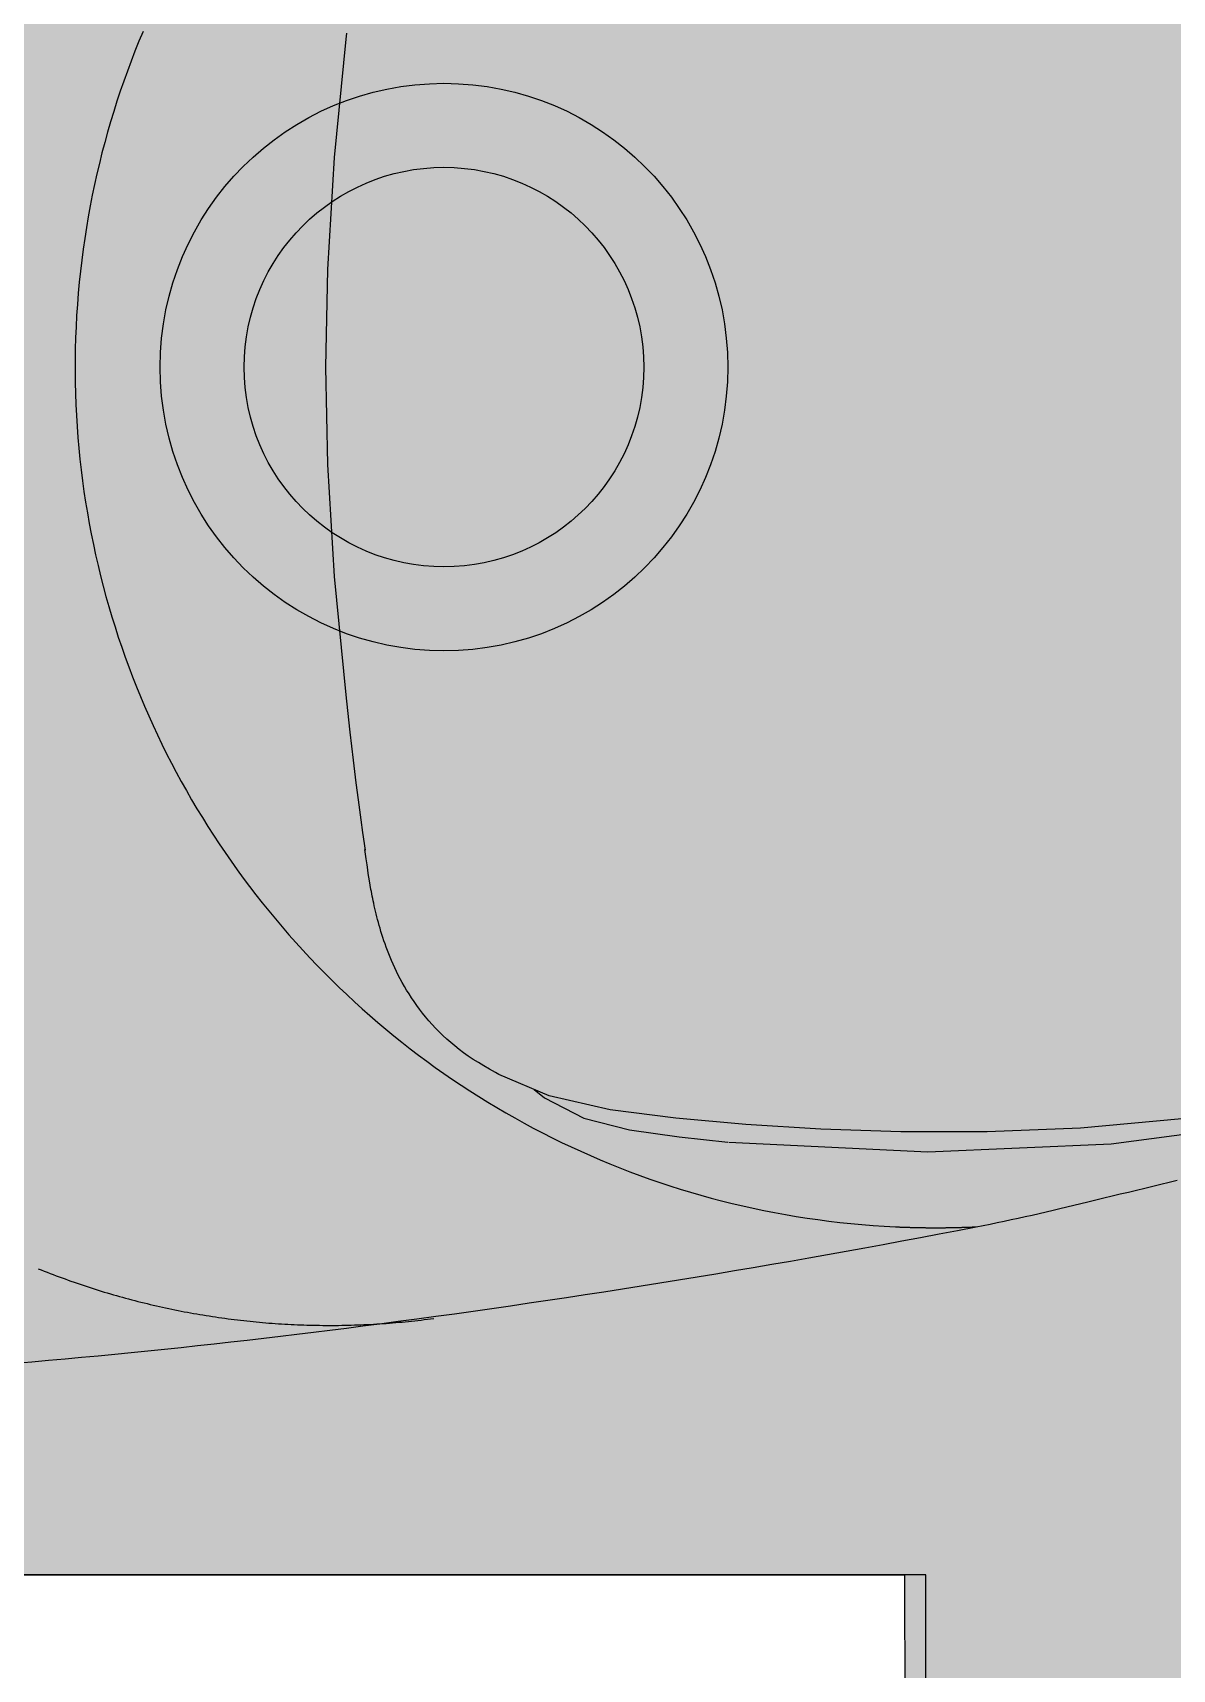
# Model space of a CAD drawing. Extents: x -523 to 13143, y -735 to 8898.
# Drawn here: x 2360.4 to 2638.4, y 1103.4 to 1502.7 of the extents above; entities that cross this region are included whole.
import ezdxf

# ---------------------------------------------------------------- set-up
doc = ezdxf.new("R2010")
doc.units = 0
doc.linetypes.add('HIDDEN', pattern=[9.525, 6.35, -3.175])
doc.layers.get('0').update_dxf_attribs({"color": 231, "linetype": 'CONTINUOUS'})
for name, color, linetype in [('A-AREA-SPACE', 130, 'CONTINUOUS'), ('A-EQPM', 127, 'CONTINUOUS'), ('A-FNSH', 253, 'CONTINUOUS'), ('A-HIDD', 45, 'HIDDEN'), ('A-PATT', 252, 'CONTINUOUS')]:
    doc.layers.add(name, color=color, linetype=linetype)

# ---------------------------------------------------------------- blocks, each defined once
blk = doc.blocks.new('S1_BONCAU_I1')
at = {"flags": 128}
for points in [[(183.44, 475.06), (185.67, 450.32), (186.59, 427.57), (186.59, 406.51), (185.92, 386.94), (184.77, 368.68), (183.29, 351.58), (181.26, 335.56), (177.82, 320.69), (172.57, 308.36), (172.13, 307.57), (171.31, 306.09), (170.51, 304.72), (169.71, 303.39), (168.92, 302.14), (168.12, 300.94), (167.3, 299.8), (166.48, 298.71), (165.65, 297.66), (164.81, 296.65), (163.95, 295.67), (163.08, 294.73), (162.2, 293.83), (161.3, 292.95), (160.39, 292.11), (159.48, 291.3), (158.56, 290.52), (157.63, 289.77), (156.7, 289.05), (155.76, 288.36), (154.83, 287.7), (153.89, 287.07), (152.96, 286.47), (152.03, 285.9), (151.1, 285.35), (150.18, 284.83), (149.26, 284.33), (148.35, 283.86), (147.45, 283.42), (146.56, 282.99), (145.68, 282.59), (144.82, 282.22), (143.98, 281.86), (143.15, 281.53), (142.33, 281.21), (141.53, 280.91), (140.74, 280.62), (139.96, 280.35), (139.19, 280.1), (138.43, 279.85), (137.68, 279.62), (136.94, 279.4), (136.22, 279.19), (135.5, 278.99), (134.79, 278.81), (134.1, 278.63), (133.42, 278.46), (132.75, 278.3), (132.1, 278.14), (131.46, 278), (130.84, 277.87), (130.23, 277.74), (129.65, 277.62), (129.07, 277.5), (128.51, 277.39), (127.96, 277.29), (127.43, 277.19), (126.39, 277.01), (125.39, 276.84), (124.44, 276.68), (123.53, 276.54), (122.67, 276.41), (121.45, 276.23), (119.96, 276.03), (117.67, 275.72)], [(189.1, 364.5), (191.5, 413.02), (189.51, 457.82), (184.15, 498.37), (176.28, 535.2), (166.53, 568.68), (155.35, 599.16), (142.78, 626.8)], [(176.23, 316.97), (178.33, 319.49), (183.25, 329.16), (186.14, 340.27), (187.82, 352.35), (189.08, 364.25)], [(-81.5, 271.2), (-80, 271.04), (-51.14, 268.25), (-23.79, 266.61), (0, 266.12), (23.78, 266.61), (51.13, 268.25), (80, 271.04), (81.5, 271.2), (89.08, 272.01), (95.88, 272.82), (101.46, 273.51), (105.57, 274.04), (110.49, 274.7), (113.52, 275.12), (117.91, 275.75)]]:
    blk.add_lwpolyline(points, dxfattribs=at)
for points in [[(203.66, 452.06, 0), (203.18, 454.05, 0), (202.71, 456.04, 0), (202.23, 458.03, 0), (201.76, 460.01, 0), (201.28, 462, 0), (200.8, 463.98, 0), (200.32, 465.97, 0), (199.83, 467.95, 0), (199.35, 469.93, 0), (198.86, 471.92, 0), (198.37, 473.9, 0)], [(-81.91, 221.57, 0), (-79.51, 220.58, 0), (-77.11, 219.61, 0), (-74.69, 218.67, 0), (-72.25, 217.76, 0), (-69.8, 216.88, 0), (-67.33, 216.03, 0), (-64.85, 215.21, 0), (-62.36, 214.42, 0), (-59.85, 213.66, 0), (-57.33, 212.93, 0), (-54.8, 212.23, 0), (-52.25, 211.56, 0), (-49.69, 210.93, 0), (-47.12, 210.32, 0), (-44.53, 209.75, 0), (-41.93, 209.2, 0), (-39.32, 208.69, 0), (-36.7, 208.21, 0), (-34.06, 207.76, 0), (-31.42, 207.35, 0), (-28.76, 206.97, 0), (-26.09, 206.62, 0), (-23.41, 206.31, 0), (-20.72, 206.02, 0), (-18.02, 205.78, 0), (-15.31, 205.56, 0), (-12.59, 205.38, 0), (-9.86, 205.24, 0)], [(209.77, 405.15, 0), (209.78, 405.3, 0), (209.78, 405.46, 0), (209.79, 405.61, 0), (209.8, 405.77, 0), (209.8, 405.92, 0), (209.81, 406.08, 0), (209.82, 406.23, 0), (209.82, 406.39, 0), (209.83, 406.54, 0), (209.84, 406.7, 0), (209.84, 406.85, 0), (209.85, 407.01, 0), (209.85, 407.16, 0), (209.86, 407.32, 0), (209.86, 407.47, 0), (209.87, 407.63, 0), (209.88, 407.78, 0), (209.88, 407.94, 0), (209.88, 408.1, 0), (209.89, 408.25, 0), (209.9, 408.4, 0), (209.9, 408.56, 0), (209.91, 408.71, 0), (209.91, 408.87, 0), (209.91, 409.03, 0), (209.92, 409.18, 0), (209.92, 409.34, 0), (209.93, 409.49, 0), (209.93, 409.65, 0), (209.93, 409.8, 0), (209.94, 409.96, 0), (209.94, 410.11, 0), (209.94, 410.27, 0), (209.95, 410.42, 0), (209.95, 410.58, 0), (209.96, 410.73, 0), (209.96, 410.89, 0), (209.96, 411.04, 0), (209.96, 411.2, 0), (209.97, 411.35, 0), (209.97, 411.51, 0), (209.97, 411.66, 0), (209.97, 411.82, 0), (209.98, 411.98, 0), (209.98, 412.13, 0), (209.98, 412.29, 0), (209.98, 412.44, 0), (209.99, 412.6, 0), (209.99, 412.75, 0), (209.99, 412.91, 0), (209.99, 413.06, 0), (209.99, 413.22, 0), (209.99, 413.37, 0), (209.99, 413.53, 0), (209.99, 413.68, 0), (210, 413.84, 0), (210, 413.99, 0), (210, 414.15, 0), (210, 414.3, 0), (210, 414.46, 0), (210, 414.61, 0), (210, 414.77, 0), (210, 414.93, 0), (210, 415.08, 0), (210, 415.24, 0), (210, 415.39, 0), (210, 415.55, 0), (210, 415.7, 0), (210, 415.86, 0), (210, 416.01, 0), (210, 416.17, 0), (209.99, 416.32, 0), (209.99, 416.48, 0), (209.99, 416.63, 0), (209.99, 416.79, 0), (209.99, 416.94, 0), (209.99, 417.1, 0), (209.99, 417.25, 0), (209.99, 417.41, 0), (209.98, 417.56, 0), (209.98, 417.72, 0), (209.98, 417.88, 0), (209.98, 418.03, 0), (209.97, 418.19, 0), (209.97, 418.34, 0), (209.97, 418.5, 0), (209.97, 418.65, 0), (209.96, 418.81, 0), (209.96, 418.96, 0), (209.96, 419.12, 0), (209.96, 419.27, 0), (209.95, 419.43, 0), (209.95, 419.58, 0), (209.94, 419.74, 0), (209.94, 419.89, 0), (209.94, 420.05, 0), (209.93, 420.2, 0), (209.93, 420.36, 0), (209.93, 420.51, 0), (209.92, 420.67, 0), (209.92, 420.82, 0), (209.91, 420.98, 0), (209.91, 421.13, 0), (209.91, 421.29, 0), (209.9, 421.44, 0), (209.9, 421.6, 0), (209.89, 421.76, 0), (209.88, 421.91, 0), (209.88, 422.07, 0), (209.88, 422.22, 0), (209.87, 422.38, 0), (209.86, 422.53, 0), (209.86, 422.69, 0), (209.85, 422.84, 0), (209.85, 423, 0), (209.84, 423.15, 0), (209.84, 423.31, 0), (209.83, 423.46, 0), (209.82, 423.62, 0), (209.82, 423.77, 0), (209.81, 423.93, 0), (209.8, 424.08, 0), (209.8, 424.24, 0), (209.79, 424.39, 0), (209.78, 424.55, 0), (209.78, 424.7, 0), (209.77, 424.86, 0)], [(-9.86, 205.24, 0), (-7.12, 205.12, 0), (-4.4, 205.05, 0), (-1.68, 205.01, 0), (1.04, 205, 0), (3.74, 205.03, 0), (6.44, 205.09, 0), (9.13, 205.19, 0), (11.81, 205.32, 0), (14.48, 205.48, 0), (17.15, 205.68, 0), (19.8, 205.91, 0), (22.45, 206.18, 0), (25.09, 206.47, 0), (27.72, 206.8, 0), (30.34, 207.17, 0), (32.95, 207.56, 0), (35.54, 207.99, 0), (38.13, 208.45, 0), (40.71, 208.94, 0), (43.28, 209.46, 0), (45.84, 210.01, 0), (48.38, 210.6, 0), (50.91, 211.21, 0), (53.44, 211.86, 0), (55.95, 212.53, 0), (58.45, 213.24, 0), (60.93, 213.98, 0), (63.41, 214.75, 0), (65.87, 215.54, 0), (68.32, 216.37, 0), (70.75, 217.22, 0), (73.17, 218.11, 0), (75.58, 219.02, 0), (77.98, 219.96, 0), (80.36, 220.93, 0), (82.72, 221.93, 0), (85.07, 222.96, 0), (87.41, 224.01, 0), (89.73, 225.09, 0), (92.04, 226.2, 0), (94.33, 227.34, 0), (96.61, 228.51, 0), (98.87, 229.7, 0), (101.11, 230.91, 0), (103.34, 232.16, 0), (105.55, 233.43, 0), (107.75, 234.73, 0), (109.92, 236.05, 0), (112.09, 237.4, 0), (114.23, 238.77, 0), (116.36, 240.17, 0), (118.46, 241.59, 0), (120.55, 243.04, 0), (122.63, 244.51, 0), (124.68, 246.01, 0), (126.71, 247.53, 0), (128.73, 249.08, 0), (130.73, 250.65, 0), (132.71, 252.25, 0), (134.66, 253.86, 0), (136.6, 255.5, 0), (138.52, 257.17, 0), (140.42, 258.85, 0), (142.29, 260.56, 0), (144.15, 262.29, 0), (145.99, 264.05, 0), (147.8, 265.82, 0), (149.6, 267.62, 0), (151.37, 269.44, 0), (153.12, 271.28, 0), (154.85, 273.14, 0), (156.56, 275.03, 0), (158.24, 276.93, 0), (159.9, 278.86, 0), (161.54, 280.8, 0), (163.15, 282.77, 0), (164.75, 284.75, 0), (166.31, 286.76, 0), (167.86, 288.78, 0), (169.38, 290.83, 0), (170.88, 292.89, 0), (172.35, 294.97, 0), (173.8, 297.07, 0), (175.22, 299.19, 0), (176.62, 301.33, 0), (177.99, 303.49, 0), (179.34, 305.67, 0), (180.66, 307.86, 0), (181.95, 310.07, 0), (183.22, 312.3, 0), (184.47, 314.54, 0), (185.68, 316.8, 0), (186.87, 319.08, 0), (188.03, 321.38, 0), (189.17, 323.69, 0), (190.28, 326.02, 0), (191.35, 328.36, 0), (192.41, 330.72, 0), (193.43, 333.1, 0), (194.43, 335.49, 0), (195.39, 337.89, 0), (196.33, 340.32, 0), (197.24, 342.75, 0), (198.12, 345.2, 0), (198.97, 347.67, 0), (199.79, 350.15, 0), (200.58, 352.64, 0), (201.34, 355.15, 0), (202.07, 357.67, 0), (202.77, 360.2, 0), (203.44, 362.75, 0), (204.08, 365.31, 0), (204.68, 367.89, 0), (205.26, 370.47, 0), (205.8, 373.07, 0), (206.31, 375.68, 0), (206.79, 378.3, 0), (207.24, 380.94, 0), (207.65, 383.58, 0), (208.03, 386.24, 0), (208.38, 388.91, 0), (208.7, 391.59, 0), (208.98, 394.28, 0), (209.23, 396.98, 0), (209.44, 399.69, 0), (209.62, 402.42, 0), (209.77, 405.15, 0)], [(220, 196, 0), (220.29, 196.72, 0), (220.58, 197.45, 0), (220.86, 198.17, 0), (221.14, 198.9, 0), (221.42, 199.62, 0), (221.7, 200.35, 0), (221.97, 201.08, 0), (222.24, 201.81, 0), (222.5, 202.54, 0), (222.76, 203.27, 0), (223.03, 204, 0), (223.28, 204.74, 0), (223.53, 205.47, 0), (223.78, 206.2, 0), (224.03, 206.94, 0), (224.28, 207.68, 0), (224.52, 208.41, 0), (224.76, 209.15, 0), (224.99, 209.89, 0), (225.22, 210.63, 0), (225.45, 211.37, 0), (225.68, 212.11, 0), (225.9, 212.85, 0), (226.12, 213.6, 0), (226.34, 214.34, 0), (226.55, 215.09, 0), (226.76, 215.83, 0), (226.97, 216.58, 0), (227.18, 217.32, 0), (227.38, 218.07, 0), (227.58, 218.82, 0), (227.77, 219.57, 0), (227.96, 220.32, 0), (228.15, 221.07, 0), (228.34, 221.82, 0), (228.52, 222.57, 0), (228.7, 223.32, 0), (228.88, 224.08, 0), (229.05, 224.83, 0), (229.22, 225.58, 0), (229.39, 226.34, 0), (229.56, 227.09, 0), (229.72, 227.85, 0), (229.88, 228.61, 0), (230.03, 229.36, 0), (230.18, 230.12, 0), (230.33, 230.88, 0), (230.48, 231.64, 0), (230.62, 232.4, 0), (230.76, 233.16, 0), (230.9, 233.92, 0), (231.03, 234.68, 0), (231.16, 235.44, 0), (231.29, 236.2, 0), (231.41, 236.97, 0), (231.53, 237.73, 0), (231.65, 238.49, 0), (231.77, 239.26, 0), (231.88, 240.02, 0), (231.99, 240.78, 0), (232.09, 241.55, 0), (232.2, 242.31, 0), (232.3, 243.08, 0), (232.39, 243.85, 0), (232.49, 244.61, 0), (232.57, 245.38, 0), (232.66, 246.15, 0), (232.75, 246.92, 0), (232.83, 247.69, 0), (232.9, 248.45, 0), (232.98, 249.22, 0), (233.05, 249.99, 0), (233.12, 250.76, 0), (233.18, 251.53, 0), (233.25, 252.3, 0), (233.3, 253.07, 0), (233.36, 253.84, 0), (233.41, 254.61, 0), (233.46, 255.38, 0), (233.51, 256.15, 0), (233.55, 256.93, 0), (233.59, 257.7, 0), (233.63, 258.47, 0), (233.66, 259.24, 0), (233.69, 260.01, 0), (233.72, 260.79, 0), (233.75, 261.56, 0), (233.77, 262.33, 0), (233.78, 263.11, 0), (233.8, 263.88, 0), (233.81, 264.65, 0), (233.82, 265.43, 0), (233.82, 266.2, 0), (233.83, 266.98, 0), (233.83, 267.75, 0), (233.82, 268.52, 0), (233.82, 269.3, 0), (233.81, 270.07, 0), (233.79, 270.85, 0), (233.78, 271.62, 0), (233.76, 272.39, 0), (233.73, 273.17, 0), (233.71, 273.94, 0), (233.68, 274.72, 0), (233.65, 275.49, 0), (233.61, 276.26, 0), (233.57, 277.04, 0), (233.53, 277.81, 0), (233.48, 278.59, 0), (233.44, 279.36, 0), (233.38, 280.14, 0), (233.33, 280.91, 0), (233.27, 281.68, 0), (233.21, 282.46, 0), (233.15, 283.23, 0), (233.08, 284.01, 0), (233.01, 284.78, 0), (232.94, 285.55, 0), (232.86, 286.33, 0), (232.78, 287.1, 0), (232.7, 287.87, 0), (232.61, 288.65, 0), (232.52, 289.42, 0), (232.43, 290.19, 0), (232.33, 290.96, 0), (232.23, 291.74, 0), (232.13, 292.51, 0)]]:
    blk.add_polyline3d(points)
for radius in [69.25, 48.75]:
    blk.add_circle((0, 295), radius)
for centre, radius, start, end in [((-262.81, 333.05), 481.41, 10.9931, 14.3137), ((-2151.69, -33.88), 2405.6, 7.47988, 10.9931), ((-1696.99, 25.82), 1947, 359.82704, 7.47988)]:
    blk.add_arc(centre, radius, start, end)
blk = doc.blocks.new('*U113')
at = {"layer": 'A-FNSH'}
for p, q in [((2578.35, 1126.43), (2148.36, 1126.43)), ((2578.73, -3.89), (2578.35, 1126.43))]:
    blk.add_line(p, q, dxfattribs=at)
blk = doc.blocks.new('*U114')
at = {"layer": 'A-PATT', "color": 254, "linetype": 'CONTINUOUS'}
for p, q in [((2573.17, 1126.24), (2038.02, 1126.47)), ((2578.51, -28.88), (2573.17, 1126.24))]:
    blk.add_line(p, q, dxfattribs=at)
at = {"layer": 'A-PATT', "color": 254, "linetype": 'CONTINUOUS', "extrusion": (0, 0, -1)}
for points in [[(-218.36, 1831.11), (-8493.36, 1126.47), (-218.36, 1126.47)], [(-218.36, 1831.11), (-8493.36, 1831.11), (-8493.36, 1126.47)], [(-2038.02, 1126.47), (-8493.36, 1126.24), (-2573.17, 1126.24)], [(-2038.02, 1126.47), (-8493.36, 1126.47), (-8493.36, 1126.24)], [(-2573.17, 1126.24), (-8493.36, -28.88), (-2578.51, -28.88)], [(-2573.17, 1126.24), (-8493.36, 1126.24), (-8493.36, -28.88)]]:
    blk.add_solid(points, dxfattribs=at)

msp = doc.modelspace()

# ---------------------------------------------------------------- linework, layer by layer
at = {"layer": 'A-AREA-SPACE'}
msp.add_lwpolyline([(8493.36, -28.89), (2578.51, -28.88), (2573.17, 1126.24), (2038.02, 1126.47), (2043.36, -3.89), (218.36, -3.89), (218.36, 1856.11), (138.36, 1856.11), (138.36, 2721.11), (113.36, 2721.11), (113.36, 6316.11), (203.36, 6316.11), (203.36, 8166.11)], dxfattribs=at)

# ---------------------------------------------------------------- block references
at = {"layer": 'A-EQPM', "rotation": 270}
msp.add_blockref('S1_BONCAU_I1', (2165.75, 1421.11), dxfattribs=at)
at = {"layer": 'A-HIDD'}
msp.add_blockref('*U113', (0, 0), dxfattribs=at)
at = {"layer": 'A-PATT', "color": 254, "linetype": 'CONTINUOUS'}
msp.add_blockref('*U114', (0, 0), dxfattribs=at)

doc.saveas('drawing.dxf')
